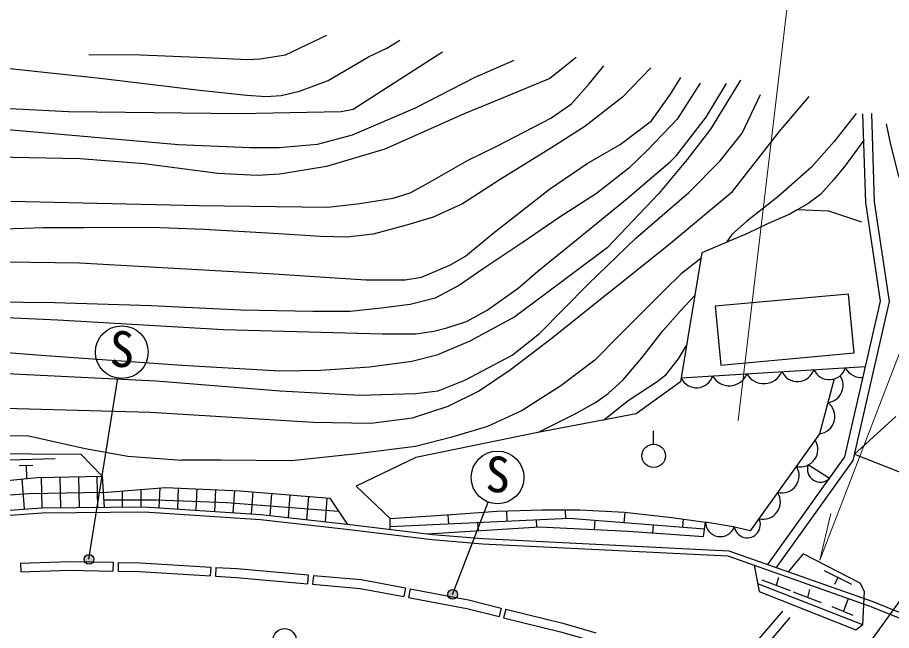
# Model space of a CAD drawing. Units: millimetres at full size, sheet at 1:1000; details may follow other scales. Extents: x 40000 to 680000, y 20000 to 380000.
# Drawn here: x 155240 to 199974, y 308546 to 339949 of the extents above; entities that cross this region are included whole.
import ezdxf
from ezdxf.enums import TextEntityAlignment as Align

# ---------------------------------------------------------------- set-up
doc = ezdxf.new("R2010")
doc.units = ezdxf.units.MM
doc.header["$LTSCALE"] = 1000
for name, color, linetype, lineweight in [('M-BGD', 7, 'Continuous', 25), ('M-BGD-EXST', 7, 'Continuous', 25), ('M-BMK-SRVR', 3, 'Continuous', 25), ('M-STR-HTXT', 7, 'Continuous', 13)]:
    doc.layers.add(name, color=color, linetype=linetype, lineweight=lineweight)
doc.styles.add('ＭＳ ゴシック', font='')
doc.styles.get('ＭＳ ゴシック').set_extended_font_data('MS Gothic')

msp = doc.modelspace()

# ---------------------------------------------------------------- hatches: boundary and pattern name
at = {"layer": 'M-BGD-EXST'}
for points in [[(159119, 312317, -1), (158680, 312078, -1)], [(177730, 310515, -1), (177291, 310275, -1)]]:
    msp.add_hatch(color=256, dxfattribs=at).paths.add_polyline_path(points)

# ---------------------------------------------------------------- linework, layer by layer
at = {"layer": 'M-BGD'}
for p, q in [((190262, 327900), (189176, 321292)), ((189208, 321490), (198647, 322069)), ((187799, 318095), (187799, 318773)), ((157168, 317341), (154169, 317253)), ((156027, 317007), (155327, 316987)), ((155677, 316997), (155697, 316328)), ((196799, 316341), (195709, 317026)), ((155596, 314774), (155488, 316307)), ((156507, 314838), (156475, 316388)), ((157457, 314848), (157425, 316407)), ((158407, 314857), (158375, 316426)), ((159357, 314866), (159325, 316445)), ((162522, 315847), (162480, 314839)), ((163472, 315842), (163429, 314775)), ((159624, 315620), (159670, 314869)), ((160597, 315697), (160597, 314878)), ((161547, 315771), (161547, 314887)), ((164421, 315801), (164377, 314711)), ((165370, 315760), (165325, 314648)), ((166343, 315719), (166256, 314585)), ((167290, 315651), (167203, 314522)), ((168237, 315571), (168150, 314439)), ((169183, 315491), (169095, 314334)), ((170130, 315410), (170039, 314229)), ((171077, 315330), (170984, 314124)), ((177311, 313995), (177288, 314476)), ((180307, 314133), (180282, 314681)), ((183304, 314270), (183283, 314732)), ((186295, 314056), (186338, 314597)), ((178827, 313664), (178809, 314064)), ((181822, 313857), (181806, 314201)), ((184765, 313724), (184800, 314174)), ((189286, 313821), (189321, 314259)), ((190348, 313362), (190449, 314105)), ((187760, 313547), (187791, 313939)), ((155398, 311995), (155413, 311546)), ((160132, 312044), (160124, 311594)), ((160401, 312039), (160394, 311589)), ((165135, 311798), (165107, 311349)), ((165398, 311782), (165370, 311333)), ((170124, 311393), (170085, 310945)), ((170383, 311370), (170343, 310922)), ((196521, 311615), (197929, 310917)), ((193122, 310950), (198494, 308849)), ((194796, 310582), (193358, 311131)), ((194182, 311266), (194077, 310857)), ((197225, 311266), (197060, 310897)), ((175096, 310725), (175012, 310283)), ((175335, 310680), (175251, 310237)), ((196389, 309962), (194952, 310510)), ((195775, 310645), (195671, 310236)), ((197735, 310137), (197512, 309532)), ((180000, 309698), (179892, 309261)), ((180227, 309642), (180118, 309205)), ((196912, 309782), (197994, 309331)), ((194396, 309534), (185916, 299668)), ((194775, 309208), (186442, 299514))]:
    msp.add_line(p, q, dxfattribs=at)
for points in [[(131816, 335943), (132520, 333814), (133116, 332832), (133928, 332317), (135306, 332149), (137055, 332366), (138742, 332941), (142009, 334200), (147015, 336220), (149847, 337092), (151301, 337373), (152615, 337553), (153728, 337453), (159467, 336833), (164428, 336241), (166980, 335972), (167958, 335907), (168743, 335953), (169669, 336173), (171135, 336713), (173200, 337934), (174146, 338381), (174811, 338790)], [(158900, 338035), (161110, 338046), (164886, 337900), (167020, 337798), (167669, 337834), (168953, 338033), (171065, 339043)], [(130722, 335517), (130898, 334722), (131461, 331889), (131684, 331409), (132082, 331027), (132582, 330887), (133674, 330887), (136676, 331296), (139357, 332135), (144180, 333997), (146809, 335026), (148191, 335317), (149777, 335451), (153489, 335352), (157848, 335133), (166582, 335023), (171804, 335129), (172416, 335249), (176007, 337561), (176993, 338196)], [(129722, 335059), (130257, 331673), (130415, 330777), (130706, 330185), (131299, 329726), (131965, 329458), (132652, 329368), (133716, 329396), (134987, 329737), (138084, 330700), (140228, 331362), (145083, 332688), (148767, 333664), (150776, 334012), (152774, 334270), (154934, 334191), (163476, 333450), (167139, 333292), (168639, 333289), (170603, 333458), (172380, 333944), (175606, 335326), (178659, 336897), (180665, 337766)], [(183834, 337895), (182489, 336825), (180105, 335832), (178097, 335010), (174035, 333206), (171056, 332316), (168673, 331929), (167507, 331860), (165488, 331952), (161724, 332453), (158425, 332704), (154100, 332794)], [(187651, 337365), (186205, 335866), (184274, 334366), (182541, 333254), (179940, 331657), (178010, 330403), (176522, 329727), (175153, 329309), (173437, 328855), (172116, 328688), (170748, 328730), (168614, 328867), (164801, 329088), (162057, 329183), (158639, 329165), (156577, 329177), (154562, 329111)], [(154897, 330545), (164524, 330316), (171132, 330225), (172755, 330426), (174475, 330691), (175332, 330972), (176123, 331386), (178270, 332630), (179809, 333376), (182542, 334796), (183588, 335532), (184496, 336542), (185249, 337473)], [(153403, 327456), (158423, 327382), (168101, 326833), (173065, 326503), (175078, 326503), (175916, 326652), (177364, 327262), (178165, 327727), (179564, 328877), (182467, 331158), (184393, 332463), (186085, 333446), (187696, 334657), (188660, 336020), (189198, 336870)], [(192240, 336736), (190709, 334226), (189513, 332679), (188073, 330929), (185425, 328151), (183523, 326731), (180692, 324612), (178386, 323365), (176696, 322643), (175419, 322327), (173255, 322033), (170753, 321858), (168662, 321831), (163668, 322119), (156453, 322626), (151664, 323017)], [(152021, 324693), (157310, 324468), (165777, 323970), (173905, 323740), (175636, 323740), (176543, 323882), (177212, 324049), (178218, 324383), (179282, 324951), (180864, 326077), (181871, 326952), (183843, 328566), (186448, 330671), (188654, 332567), (188963, 332873), (190487, 334848), (191535, 336558)], [(190186, 336583), (189010, 334731), (187485, 333149), (186533, 332234), (184878, 330937), (182971, 329708), (181070, 328403), (179067, 327072), (177857, 326230), (176615, 325565), (175336, 325242), (173853, 325065), (172275, 324887), (170356, 324881), (166675, 324950), (162077, 325172), (157129, 325339), (152295, 325388)], [(153620, 321762), (162330, 321343), (168682, 320818), (172749, 320604), (175606, 320679), (176770, 320822), (178130, 321377), (180550, 322655), (181963, 323767), (184443, 326291), (186881, 328639), (189601, 330982), (191205, 332602), (192326, 334030), (193265, 335997)], [(149211, 320022), (153348, 319974), (162050, 319726), (170378, 319227), (173331, 319164), (175460, 319437), (177286, 320042), (178839, 320811), (180454, 321893), (182540, 323492), (188563, 328301), (191829, 331038), (194228, 334083), (195755, 335898)], [(198163, 335028), (197033, 333597), (195877, 332281), (194150, 330754), (192548, 329500), (191803, 328837), (191524, 328432)], [(193641, 311926), (197588, 317446), (199414, 325420), (198657, 330466), (198513, 335013)], [(194083, 311770), (198007, 317257), (199872, 325403), (199106, 330507), (198963, 335027)], [(206195, 322079), (205508, 323191), (203855, 326001), (203028, 327470), (201922, 329071), (201054, 330425), (200352, 331820), (199918, 333515), (199711, 334495)], [(198556, 333661), (197578, 332336), (197025, 331648), (196361, 330899), (195697, 330407), (195141, 330088)], [(195141, 330088), (194775, 329879), (193631, 329375), (192635, 328908), (191750, 328527), (190262, 327900)], [(198451, 329470), (196758, 330027), (195141, 330088)], [(190214, 327605), (189214, 326822), (188365, 325997), (186032, 323651), (184789, 322399), (183051, 321083), (181077, 319825), (179290, 319005), (177471, 318444), (175619, 317981), (172630, 317600), (169266, 317234), (165659, 317266), (163644, 317281)], [(181868, 318686), (183741, 319636), (184822, 320225), (185465, 320688), (186232, 321389), (187200, 322506), (188271, 323890), (189176, 324921), (189901, 325700)], [(185239, 319326), (186492, 320321), (187985, 321305), (188437, 321655), (189064, 322471), (189480, 323143)], [(189176, 321292), (186903, 319642), (181868, 318686), (175631, 317405), (172581, 315948), (174310, 314278)], [(197033, 321433), (196294, 318623), (192742, 313650), (191873, 313864), (190449, 314105)], [(198081, 317583), (200197, 319508)], [(123683, 313194), (124509, 314235), (128765, 314948), (132110, 315587), (136143, 316005), (138726, 316153), (145326, 317435), (150172, 318049), (153689, 318517), (155730, 318541), (158711, 317877), (160888, 317474), (163644, 317281)], [(118093, 315319), (123422, 313665), (123931, 312746), (124636, 311416), (134908, 314799), (138421, 315601), (144839, 316677), (149797, 317226), (153377, 317618), (158484, 317579), (159573, 316450)], [(198081, 317583), (203479, 315451), (210586, 309731), (214466, 306990), (224451, 300010), (224241, 298821), (227414, 296683)], [(124738, 309789), (128708, 311176), (133125, 312511), (139410, 313915), (145176, 315070), (150605, 315820), (156253, 316384), (159573, 316450), (159624, 315620), (162808, 315870), (166646, 315706), (171221, 315318), (172112, 313999)], [(159624, 315620), (155813, 315542), (151930, 315268), (145345, 314401), (139720, 313404), (132972, 311799), (126417, 309753), (124938, 309227)], [(159624, 315620), (155813, 315542), (151930, 315268), (145345, 314401), (139720, 313404), (132972, 311799), (126417, 309753), (124938, 309227)], [(159647, 315245), (162362, 315244), (165961, 315097), (171666, 314659)], [(159647, 315245), (162362, 315244), (165961, 315097), (171666, 314659)], [(94224, 294954), (98053, 296790), (105716, 300450), (114470, 304337), (119247, 306171), (127255, 309020), (133940, 311157), (140873, 312841), (145988, 313738), (151491, 314478), (156494, 314838), (161727, 314889), (167701, 314488), (172112, 313999), (176490, 313467), (179065, 313253), (191644, 312632), (199012, 310028), (203482, 308222)], [(94348, 294722), (98167, 296553), (105827, 300210), (114571, 304093), (119339, 305924), (127340, 308770), (134012, 310903), (140927, 312583), (146028, 313478), (151518, 314216), (156505, 314575), (161720, 314626), (167678, 314226), (172081, 313738), (176463, 313204), (179048, 312990), (191592, 312371), (198919, 309782), (203382, 307978)], [(174315, 313731), (174310, 314278), (177452, 314487), (179788, 314667), (182099, 314732), (184016, 314732), (186301, 314601), (188730, 314340), (190449, 314105)], [(190399, 313734), (183473, 314278), (174314, 313858)], [(176233, 313498), (181959, 313865), (186504, 313637), (190348, 313362)], [(192952, 311890), (193195, 310542), (198140, 308584), (198505, 308857), (198596, 310542), (198368, 310975), (195451, 312468), (194681, 311559)], [(155398, 311995), (157895, 312080), (160132, 312044)], [(160401, 312039), (161518, 312021), (165135, 311798)], [(155413, 311546), (157899, 311630), (160124, 311594)], [(160394, 311589), (161500, 311571), (165107, 311349)], [(165398, 311782), (166480, 311715), (170124, 311393)], [(170383, 311370), (172836, 311153), (175096, 310725)], [(165370, 311333), (166447, 311267), (170085, 310945)], [(170343, 310922), (172774, 310707), (175012, 310283)], [(175335, 310680), (178328, 310112), (180000, 309698)], [(175251, 310237), (178232, 309672), (179892, 309261)], [(180227, 309642), (183153, 308918), (184844, 308427)], [(180118, 309205), (183036, 308483), (184718, 307995)]]:
    msp.add_lwpolyline(points, dxfattribs=at)
msp.add_lwpolyline([(190952, 325153), (191231, 322137), (198054, 322768), (197775, 325783)], close=True, dxfattribs=at)
msp.add_circle((187799, 317495), 600, dxfattribs=at)
for centre, radius, start, end in [((191671, 322053), 970, 208.6044, 338.4166), ((193438, 322186), 994, 209.5021, 337.5189), ((195159, 322184), 886, 205.2264, 341.7945), ((196788, 322260), 863, 204.1724, 342.8485), ((198464, 322470), 970, 208.6044, 273.1411), ((189995, 321843), 863, 204.1724, 342.8485), ((196605, 321101), 889, 277.0618, 34.0119), ((196185, 319505), 889, 277.0618, 53.4389), ((195316, 317822), 889, 256.2771, 32.6543), ((194357, 316480), 889, 256.2771, 32.6543), ((196328, 316801), 658, 160.0632, 315.667), ((193398, 315137), 889, 256.2771, 32.6543), ((191212, 314122), 763, 181.2755, 339.153), ((192588, 313968), 673, 189.9983, 27.0651)]:
    msp.add_arc(centre, radius, start, end, dxfattribs=at)
at = {"layer": 'M-BGD-EXST'}
for p, q in [((158899, 312197), (160369, 321471)), ((177511, 310395), (179328, 315127)), ((196707, 304948), (201877, 312103))]:
    msp.add_line(p, q, dxfattribs=at)
for centre, radius in [((160580, 322804), 1350), ((179812, 316387), 1350), ((158899, 312197), 250), ((177511, 310395), 250)]:
    msp.add_circle(centre, radius, dxfattribs=at)
at = {"layer": 'M-BMK-SRVR'}
msp.add_circle((168911, 308042), 600, dxfattribs=at)
at = {"layer": 'M-STR-HTXT'}
for p, q in [((192119, 319304), (194955, 343158)), ((196313, 312154), (196865, 314546))]:
    msp.add_line(p, q, dxfattribs=at)
msp.add_lwpolyline([(196313, 312154), (206635, 339024), (229509, 331556)], dxfattribs=at)

# ---------------------------------------------------------------- texts
at = {"layer": 'M-BGD-EXST', "style": 'ＭＳ ゴシック'}
for p in [(159925, 321512), (179157, 315095)]:
    msp.add_text('S', height=1833, rotation=358.508, dxfattribs=at).set_placement(p, align=Align.BOTTOM_LEFT)

doc.saveas('drawing.dxf')
